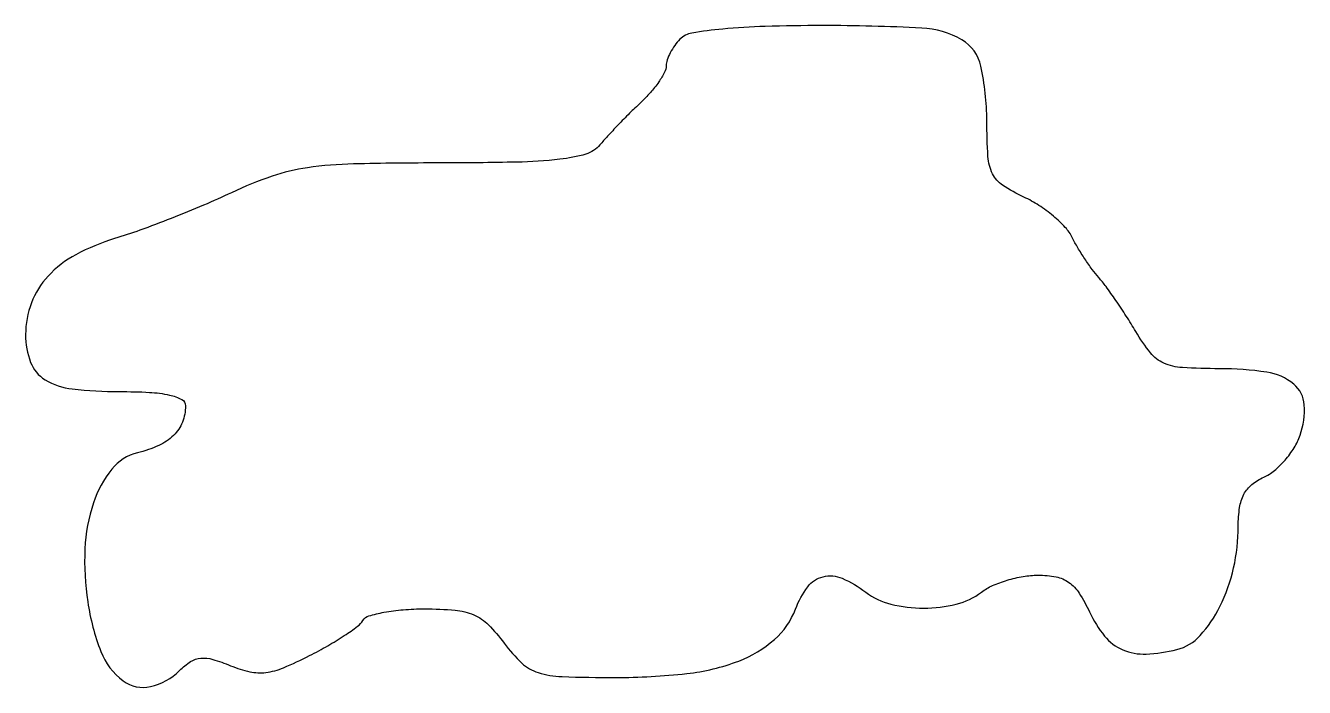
# Model space of a CAD drawing. Extents: x 0 to 112, y 0 to 58.
import ezdxf

# ---------------------------------------------------------------- set-up
doc = ezdxf.new("R2010")
doc.units = 0

msp = doc.modelspace()

# ---------------------------------------------------------------- linework, layer by layer
msp.add_lwpolyline([(57.2, 56.8, 0.04118), (56.74078, 56.258197, 0.035857), (56.3525, 55.623599, 0.037527), (56.085028, 54.995153, 0.082025), (56, 54.480335, -0.123916), (55.857273, 53.913276, -0.028805), (55.339062, 53.069465, -0.028), (54.611261, 52.140032, -0.024242), (53.75, 51.249668, 0.007211), (52.794116, 50.32656, 0.005634), (51.782168, 49.297781, 0.005699), (50.861511, 48.318368, 0.013823), (50.210573, 47.569333, -0.151763), (48.981059, 46.760678, -0.042081), (46.689702, 46.304705, -0.023272), (42.938284, 46.057568, -0.00462), (36.210573, 45.990231, 0.005371), (28.671555, 45.903454, 0.029908), (24.641074, 45.572012, 0.047159), (21.543925, 44.826896, 0.027478), (18, 43.389648, -0.009702), (15.550553, 42.293373, -0.006649), (12.73128, 41.140683, -0.006705), (9.984942, 40.102519, -0.013492), (7.787335, 39.371763, 0.049435), (4.395969, 37.966506, 0.083008), (1.961022, 36.08743, 0.096573), (0.507654, 33.745188, 0.090952), (0, 30.977494, 0.090453), (0.441864, 28.554957, 0.167647), (1.704432, 27.03461, 0.109394), (4.083305, 26.226061, 0.027436), (8.2, 26, -0.013037), (10.828313, 25.931458, -0.040189), (12.589348, 25.696781, -0.067998), (13.650585, 25.311078, -0.281786), (13.984687, 24.75, -0.090839), (13.704529, 23.319745, -0.105851), (12.940445, 22.167452, -0.088083), (11.644391, 21.283361, -0.045779), (9.787233, 20.644265, 0.165212), (7.533684, 19.208053, 0.088568), (5.936378, 16.278997, 0.069685), (5.188422, 12.247237, 0.048321), (5.431013, 7.611474, 0.055031), (6.578817, 3.275859, 0.140954), (8.522242, 0.713117, 0.219999), (10.925295, 0.203893, 0.141207), (13.46385, 1.606707, -0.053226), (14.426108, 2.383331, -0.120065), (15.305657, 2.688247, -0.095855), (16.354217, 2.586849, -0.026299), (17.92602, 2.030644, 0.043866), (19.604113, 1.502298, 0.086241), (20.997603, 1.439142, 0.067521), (22.543904, 1.853146, 0.018828), (24.822892, 2.909646, 0.012505), (26.41621, 3.773374, 0.015218), (27.86128, 4.663722, 0.013808), (29.022392, 5.475661, 0.095127), (29.491168, 5.98571, -0.183799), (30.006778, 6.380682, -0.025954), (31.330064, 6.702052, -0.02675), (33.004948, 6.925902, -0.019847), (34.870959, 7, -0.021462), (37.551147, 6.884904, -0.080314), (39.180725, 6.475538, -0.095028), (40.452399, 5.613194, -0.037213), (41.841879, 4, 0.043608), (43.381382, 2.258114, 0.11563), (44.8065, 1.423883, 0.066895), (46.890788, 1.075168, 0.008045), (51.562056, 1, 0.027508), (57.789344, 1.342855, 0.063402), (62.339923, 2.440257, 0.089468), (65.449535, 4.311585, 0.123035), (67.2995, 6.982509, -0.070799), (68.368609, 8.928909, -0.174181), (69.711528, 9.813065, -0.162686), (71.377588, 9.670769, -0.060025), (73.44113, 8.468197, 0.100225), (75.642863, 7.410666, 0.062078), (78.5, 7.054561, 0.062078), (81.357137, 7.410666, 0.100225), (83.55887, 8.468197, -0.058203), (84.518339, 9.032022, -0.031083), (85.811043, 9.508095, -0.03048), (87.209149, 9.835122, -0.041386), (88.5, 9.946554, -0.049441), (90.08408, 9.79495, -0.107059), (91.201626, 9.312522, -0.095289), (92.098642, 8.368681, -0.033765), (93, 6.728358, 0.062435), (94.32382, 4.615253, 0.120831), (95.906609, 3.422146, 0.112947), (97.938619, 3.051349, 0.050407), (100.644993, 3.447035, 0.148621), (102.660203, 4.657717, 0.068561), (104.399066, 7.211341, 0.060007), (105.594624, 10.579982, 0.055349), (106, 14.230753, -0.036421), (106.118463, 15.854895, -0.084094), (106.494539, 17.015284, -0.100246), (107.180335, 17.861564, -0.068654), (108.235882, 18.512872, 0.069868), (109.160528, 19.086499, 0.04109), (110.089967, 20.000293, 0.040254), (110.885111, 21.087911, 0.05404), (111.407912, 22.190253, 0.09924), (111.772532, 24.83425, 0.208028), (110.848985, 26.647903, 0.136531), (108.489549, 27.696502, 0.036723), (104.362857, 28, -0.014717), (101.116028, 28.09559, -0.090009), (99.493179, 28.489974, -0.120106), (98.33505, 29.383249, -0.034953), (97.044598, 31.25, 0.008789), (96.211178, 32.601594, 0.007856), (95.299752, 33.97516, 0.007905), (94.442072, 35.183271, 0.024189), (93.809297, 35.963309, -0.023825), (93.235411, 36.669701, -0.012622), (92.589517, 37.59505, -0.012534), (91.975281, 38.576793, -0.018949), (91.495442, 39.463309, 0.072771), (90.883669, 40.350847, 0.031373), (89.838982, 41.342347, 0.030213), (88.574914, 42.275958, 0.035076), (87.267084, 43, -0.036859), (85.404142, 44.04005, -0.134703), (84.520086, 45.047739, -0.097801), (84.125956, 46.545206, -0.014551), (84.021642, 49.678571, 0.051529), (83.507955, 54.454457, 0.212223), (81.838609, 56.751943, 0.11934), (78.32915, 57.786404, 0.012273), (69.628571, 58, 0.007167), (64.645309, 57.928563, 0.016898), (60.935851, 57.696565, 0.01763), (58.249674, 57.341255, 0.155903)], format="xyb", close=True)

doc.saveas('drawing.dxf')
